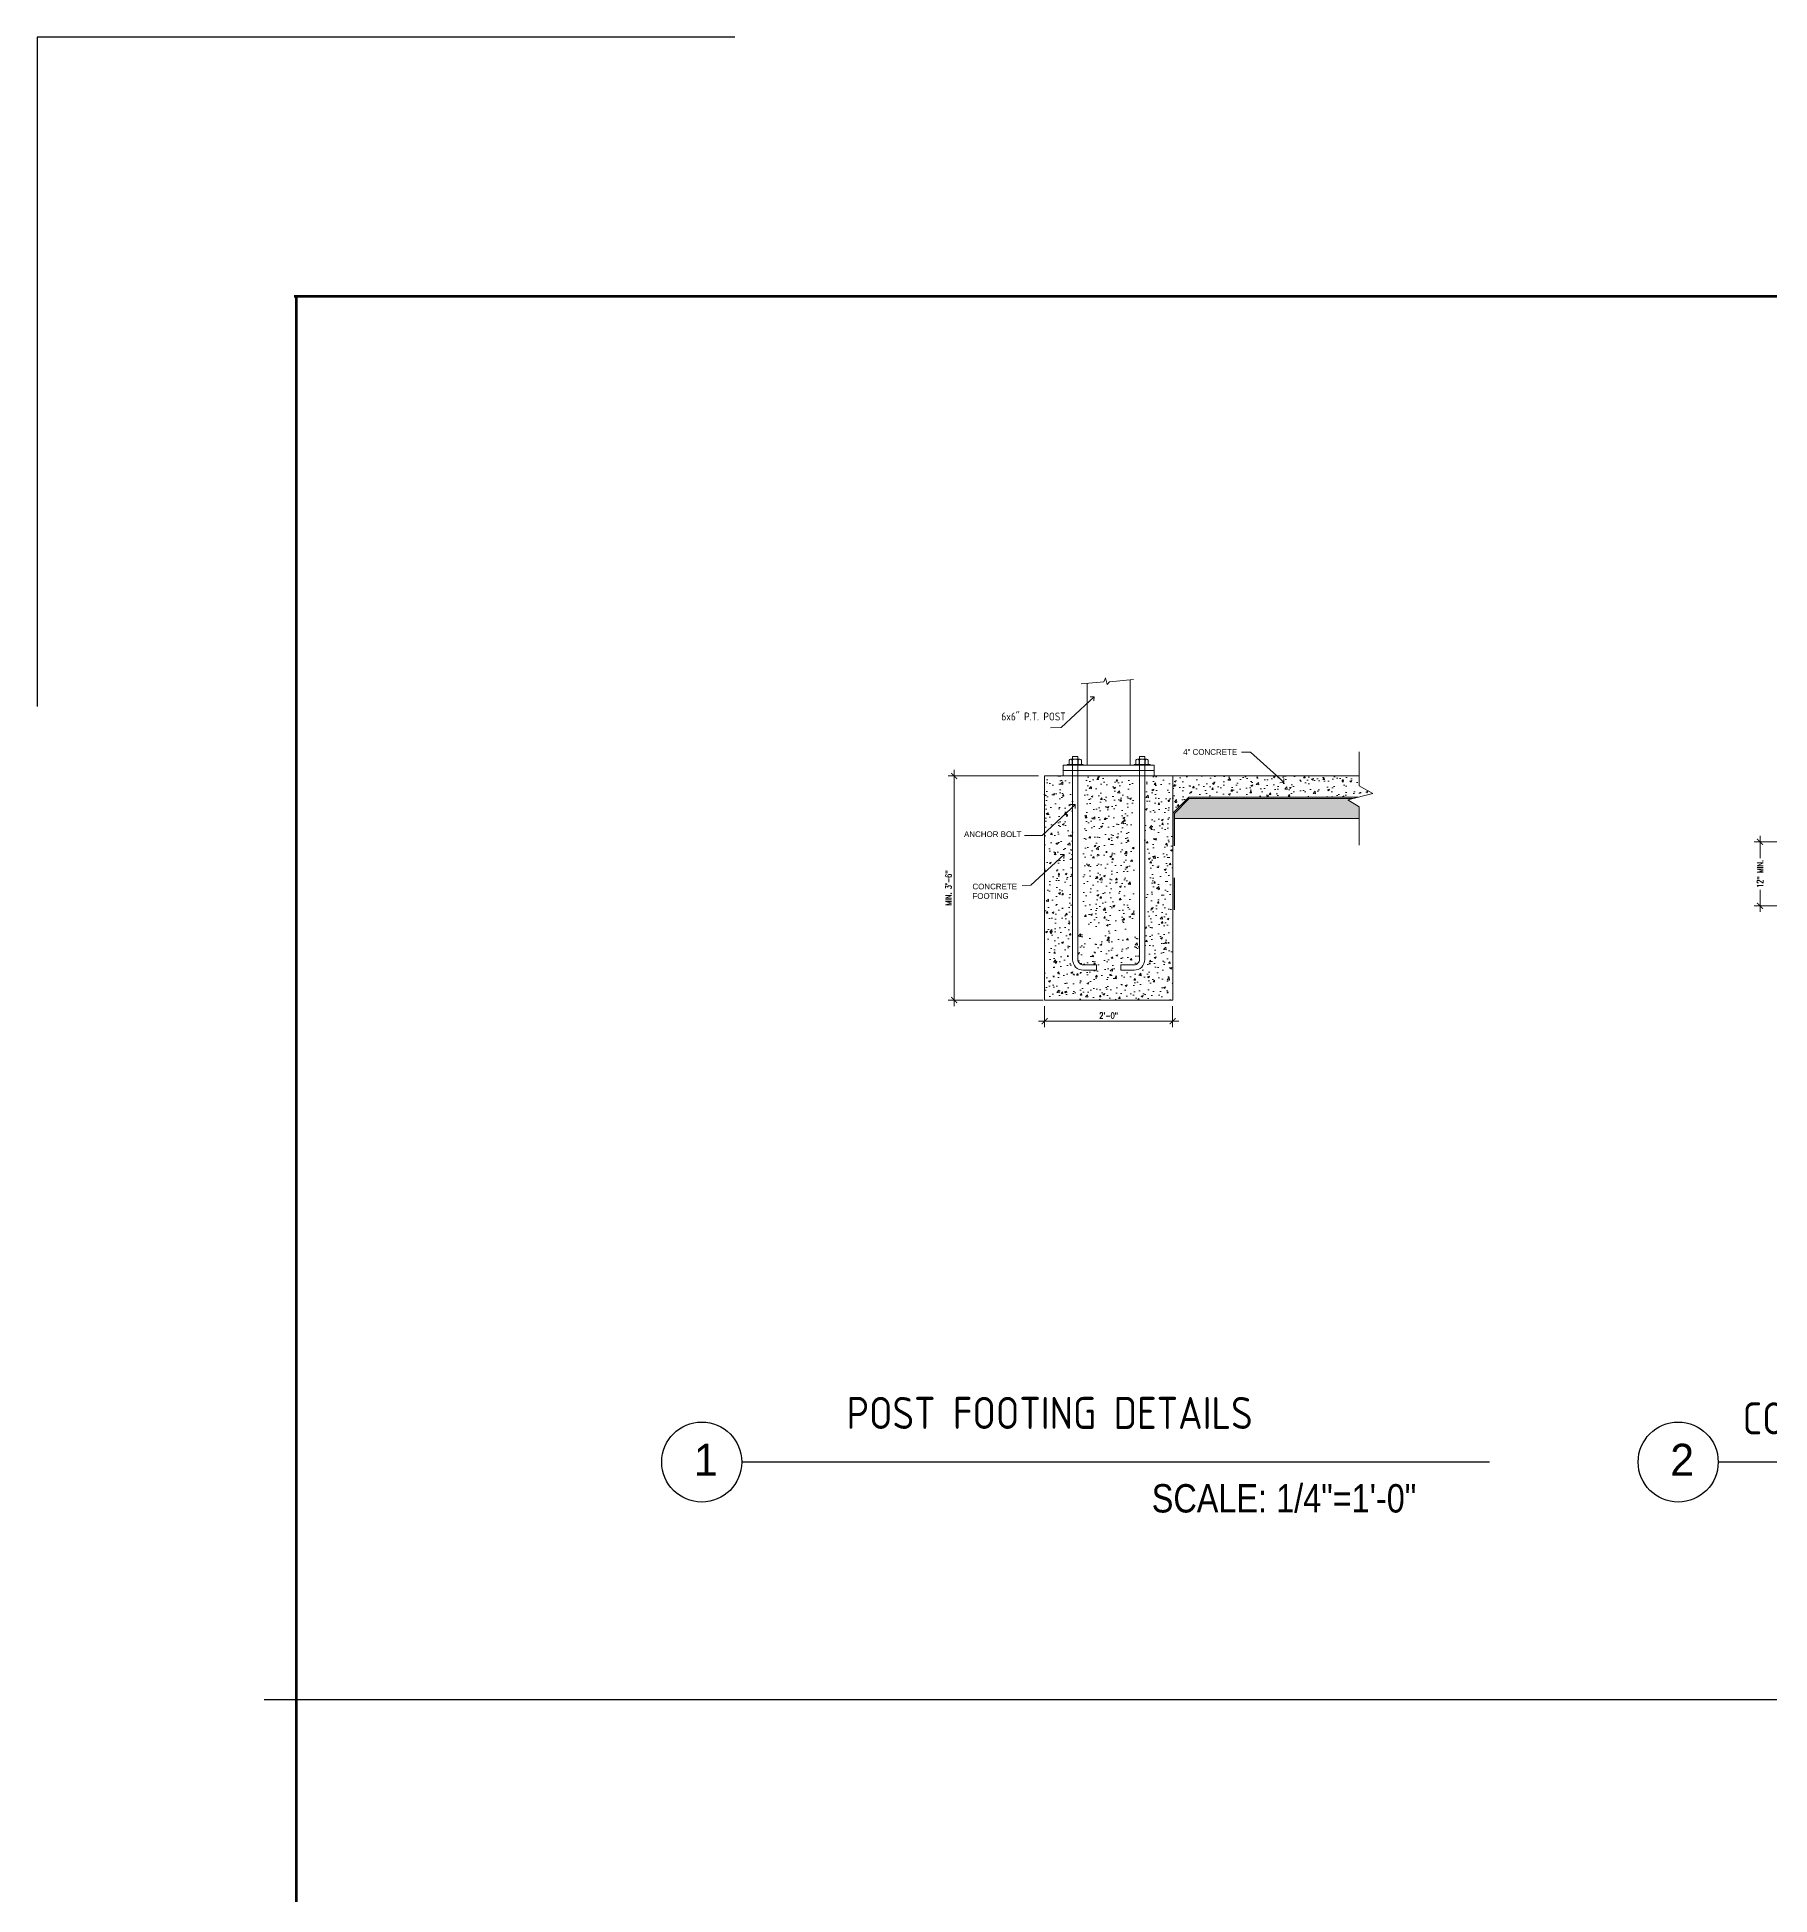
# Model space of a CAD drawing. Header units: inches. Extents: x 26998 to 46838, y -509 to 4343.
# Drawn here: x 30791.1 to 31116, y 2644.4 to 2992.7 of the extents above; entities that cross this region are included whole.
import ezdxf

# ---------------------------------------------------------------- set-up
doc = ezdxf.new("R2010")
doc.units = ezdxf.units.IN
doc.header["$LTSCALE"] = 0.5
doc.header["$MEASUREMENT"] = 0
doc.linetypes.add('ALPINE_DASHED_1', pattern=[24, 12, -12])
doc.layers.get('Defpoints').update_dxf_attribs({"color": 140})
for name, color, linetype, lineweight in [('a-sect-pen1', 1, 'Continuous', 9), ('a-sect-pen2', 2, 'Continuous', 9), ('a-sect-pen4', 4, 'Continuous', 9), ('a-sect-pen5', 5, 'Continuous', 9), ('Dimensions', 7, 'Continuous', 0), ('HATCH', 24, 'Continuous', 9), ('main', 6, 'Continuous', 13), ('MONOLITHIC_footing', 5, 'ALPINE_DASHED_1', 25), ('PDF2_0', 7, 'Continuous', 9), ('PDF2_Text', 7, 'Continuous', 9)]:
    doc.layers.add(name, color=color, linetype=linetype, lineweight=lineweight)
for name, color, linetype in [('PDF2_S302$17x11$A-SYMBOLS', 7, 'Continuous'), ('PDF2_S302$17x11$S-SYMBOLS', 7, 'Continuous'), ('SEC', 7, 'Continuous'), ('TITLE', 7, 'Continuous'), ('Title Block', 7, 'Continuous')]:
    doc.layers.add(name, color=color, linetype=linetype)
doc.styles.add('ARCHSTYL', font='archstyl.shx', dxfattribs={"height": 5})
doc.styles.add('BOLD', font='')
doc.styles.add('HS-DESIGN-TTLB', font='GOTHIC.TTF')
doc.styles.add('PDF Arial', font='arial.ttf')
doc.styles.get("Standard").update_dxf_attribs({"font": 'romans.shx', "width": 0.75})
doc.styles.get('BOLD').set_extended_font_data('Futura Lt BT')
doc.dimstyles.new('dims_12', dxfattribs={"dimscale": 12, "dimtxt": 0.09375, "dimasz": 0.09375, "dimexe": 0.09375, "dimexo": 0.09375, "dimgap": 0.03125, "dimtad": 1, "dimdec": 6, "dimrnd": 0.125, "dimzin": 15, "dimdsep": 46, "dimlunit": 4, "dimtxsty": 'Standard', "dimblk": 'ARCHTICK', "dimblk1": 'ARCHTICK', "dimblk2": 'ARCHTICK', "dimcen": 0.09375, "dimdle": 0.09375, "dimclrd": 1, "dimclre": 1, "dimclrt": 3, "dimaunit": 1, "dimadec": 0, "dimazin": 0, "dimtfac": 0.7, "dimtdec": 6, "dimtmove": 2, "dimatfit": 2, "dimfxl": 1, "dimtvp": 1.166667, "dimfrac": 2, "dimtolj": 1, "dimtzin": 15, "dimlwd": -1, "dimlwe": -1, "dimarcsym": 0})
pattern_1 = [(50, (36740.4254, 5114.515), (3.5863009, -0.3137607), [0.375, -4.125]), (355, (36740.4254, 5114.515), (-0.6937567, 3.7609607), [0.3, -3.3]), (100.451444, (36740.7243, 5114.489), (2.8925442, 3.4472), [0.318701, -3.5057106]), (46.1842, (36740.4254, 5115.515), (5.3362067, -0.8275964), [0.5625, -6.1875]), (96.63564, (36740.87, 5115.446), (4.6733097, 4.870593), [0.4780517, -5.258569]), (351.18416, (36740.4254, 5115.515), (4.6733097, 4.870593), [0.45, -4.95]), (21, (36740.9254, 5115.265), (2.9845353, -2.0130945), [0.375, -4.125]), (326, (36740.9254, 5115.265), (1.2165767, 3.6257502), [0.3, -3.3]), (71.451445, (36741.174, 5115.0972), (4.2011119, 1.6126558), [0.318701, -3.5057106]), (37.5, (36740.4254, 5114.515), (0.06079928, 1.66446927), [0, -3.26, 0, -3.35, 0, -3.3125]), (7.5, (36740.4254, 5114.515), (1.3153477, 1.97205856), [0, -1.91, 0, -3.185, 0, -1.2625]), (327.5, (36739.3104, 5114.515), (2.66911218, -0.11277436), [0, -1.25, 0, -3.9, 0, -5.175]), (317.5, (36738.8104, 5114.515), (2.91593085, 0.5005249), [0, -1.625, 0, -2.59, 0, -3.675])]

# ---------------------------------------------------------------- blocks, each defined once
blk = doc.blocks.new('_ArchTick')
at = {"color": 0, "linetype": 'ByBlock', "const_width": 0.15}
blk.add_lwpolyline([(-0.5, -0.5), (0.5, 0.5)], dxfattribs=at)
blk = doc.blocks.new('*D1156')
at = {"layer": 'Defpoints', "color": 0, "transparency": 16777216}
for p in [(31130.35, 2841.81), (31114.12, 2829.81), (31130.38, 2829.81)]:
    blk.add_point(p, dxfattribs=at)
at = {"layer": 'Dimensions', "color": 1, "transparency": 16777216}
for p, q in [((31129.23, 2841.81), (31113, 2841.81)), ((31114.12, 2842.93), (31114.12, 2838.78)), ((31114.12, 2828.68), (31114.12, 2832.84)), ((31129.25, 2829.81), (31113, 2829.81))]:
    blk.add_line(p, q, dxfattribs=at)
at = {"layer": 'Dimensions', "color": 1, "transparency": 16777216, "xscale": 1.125, "yscale": 1.125, "zscale": 1.125}
for p, rotation in [((31114.12, 2841.81), 90), ((31114.12, 2829.81), 270)]:
    blk.add_blockref('_ArchTick', p, dxfattribs=dict(at, rotation=rotation))
at = {"layer": 'Dimensions', "color": 3, "transparency": 16777216, "insert": (31114.12, 2835.81), "char_height": 1.125, "attachment_point": 5, "rotation": 90}
blk.add_mtext('\\A1;12" MIN.', dxfattribs=at)
blk = doc.blocks.new('*D1015')
at = {"layer": 'Defpoints', "color": 0, "transparency": 16777216}
for p in [(30963.05, 2854.17, 0), (30980.01, 2854.17), (30980.87, 2812.17)]:
    blk.add_point(p, dxfattribs=at)
at = {"layer": 'Dimensions', "color": 1, "transparency": 16777216}
for p, q in [((30978.89, 2854.17, 0), (30961.92, 2854.17, 0)), ((30963.05, 2811.05, 0), (30963.05, 2855.3, 0)), ((30979.75, 2812.17, 0), (30961.92, 2812.17, 0))]:
    blk.add_line(p, q, dxfattribs=at)
at = {"layer": 'Dimensions', "color": 1, "transparency": 16777216, "xscale": 1.125, "yscale": 1.125, "zscale": 1.125}
for p, rotation in [((30963.05, 2854.17, 0), 90), ((30963.05, 2812.17, 0), 270)]:
    blk.add_blockref('_ArchTick', p, dxfattribs=dict(at, rotation=rotation))
at = {"layer": 'Dimensions', "color": 3, "transparency": 16777216, "insert": (30962, 2833.17, 0), "char_height": 1.125, "attachment_point": 5, "rotation": 90}
blk.add_mtext('\\A1;MIN. 3\'-6"', dxfattribs=at)
blk = doc.blocks.new('*D1159')
at = {"layer": 'Defpoints', "color": 0, "transparency": 16777216}
for p in [(30980.01, 2812.17), (31004.01, 2812.17), (30980.01, 2808.22)]:
    blk.add_point(p, dxfattribs=at)
at = {"layer": 'Dimensions', "color": 1, "transparency": 16777216}
for p, q in [((30980.01, 2811.05), (30980.01, 2807.09)), ((31004.01, 2811.05), (31004.01, 2807.09)), ((31005.14, 2808.22), (30978.89, 2808.22))]:
    blk.add_line(p, q, dxfattribs=at)
at = {"layer": 'Dimensions', "color": 1, "transparency": 16777216, "xscale": 1.125, "yscale": 1.125, "zscale": 1.125, "rotation": 180}
blk.add_blockref('_ArchTick', (30980.01, 2808.22), dxfattribs=at)
at = {"layer": 'Dimensions', "color": 1, "transparency": 16777216, "xscale": 1.125, "yscale": 1.125, "zscale": 1.125}
blk.add_blockref('_ArchTick', (31004.01, 2808.22), dxfattribs=at)
at = {"layer": 'Dimensions', "color": 3, "transparency": 16777216, "insert": (30992.01, 2809.26), "char_height": 1.125, "attachment_point": 5}
blk.add_mtext('\\A1;2\'-0"', dxfattribs=at)

msp = doc.modelspace()

# ---------------------------------------------------------------- hatches: boundary and pattern name
at = {"layer": 'HATCH'}
h = msp.add_hatch(dxfattribs=at)
h.set_pattern_fill('AR-CONC', color=256, scale=0.5, angle=359.999999999, style=0)
h.set_pattern_definition(pattern_1)
edge = h.paths.add_edge_path()
edge.add_line((30986.2408561, 2825.4238491), (30986.2408562, 2819.7745536))
edge.add_arc((30987.2408562, 2819.7745536), 1, 180.000001171, 270)
edge.add_line((30987.2408562, 2818.7745536), (30989.7408562, 2818.7745536))
edge.add_line((30989.7408562, 2818.7745536), (30989.7408562, 2817.7745536))
edge.add_line((30989.7408562, 2817.7745536), (30987.2408562, 2817.7745536))
edge.add_arc((30987.2408562, 2819.7745536), 2, 180.000001207, 270.000000036, ccw=False)
edge.add_line((30985.2408562, 2819.7745535), (30985.2408555, 2854.172127))
edge.add_line((30985.2408555, 2854.172127), (30980.0132519, 2854.172127))
edge.add_line((30980.0132519, 2854.172127), (30980.0132519, 2812.172127))
edge.add_line((30980.0132519, 2812.172127), (31004.0132519, 2812.172127))
edge.add_line((31004.0132519, 2812.172127), (31004.0132519, 2854.172127))
edge.add_line((31004.0132519, 2854.172127), (30998.7856484, 2854.172127))
edge.add_line((30998.7856484, 2854.172127), (30998.7856476, 2819.7745535))
edge.add_arc((30996.7856476, 2819.7745536), 2, 269.999999964, 359.999998793, ccw=False)
edge.add_line((30996.7856476, 2817.7745536), (30994.2856476, 2817.7745536))
edge.add_line((30994.2856476, 2817.7745536), (30994.2856476, 2818.7745536))
edge.add_line((30994.2856476, 2818.7745536), (30996.7856476, 2818.7745536))
edge.add_arc((30996.7856476, 2819.7745536), 1, 269.999999982, 359.999998811)
edge.add_line((30997.7856476, 2819.7745536), (30997.7856478, 2825.4238491))
edge.add_arc((30994.7473146, 2827.1931277), 3.5159373, 270, 329.786951413, ccw=False)
edge.add_line((30994.7473146, 2823.6771904), (30992.7632519, 2823.6771904))
edge.add_line((30992.7632519, 2823.6771904), (30992.7632519, 2825.1771904))
edge.add_line((30992.7632519, 2825.1771904), (30994.4659831, 2825.1771904))
edge.add_arc((30994.4659831, 2827.4744592), 2.2972688, 270, 360)
edge.add_line((30996.7632519, 2827.4744592), (30996.7632519, 2854.172127))
edge.add_line((30996.7632519, 2854.172127), (30987.2632519, 2854.172127))
edge.add_line((30987.2632519, 2854.172127), (30987.2632519, 2827.4744592))
edge.add_arc((30989.5605207, 2827.4744592), 2.2972688, 180, 270)
edge.add_line((30989.5605207, 2825.1771904), (30991.2632519, 2825.1771904))
edge.add_line((30991.2632519, 2825.1771904), (30991.2632519, 2823.6771904))
edge.add_line((30991.2632519, 2823.6771904), (30989.2791892, 2823.6771904))
edge.add_arc((30989.2791892, 2827.1931277), 3.5159373, 210.213048587, 270, ccw=False)
h = msp.add_hatch(dxfattribs=at)
h.set_pattern_fill('AR-CONC', color=256, scale=0.5, angle=359.999999999, style=0)
h.set_pattern_definition(pattern_1)
h.paths.add_polyline_path([(31004.0132519, 2854.172127), (31004.0132519, 2847.1734968), (31007.0118821, 2850.172127), (31038.7391785, 2850.172127), (31041.5158318, 2850.8884782), (31038.9439927, 2852.3172777), (31038.9439927, 2854.172127)])
h = msp.add_hatch(dxfattribs=at)
h.set_pattern_fill('GRAVEL', color=256, scale=2, style=0)
h.set_pattern_definition([(228.0127875, (36741.86543, 5116.51498), (-16, -18), [0.269072, -26.6381761]), (184.9697407, (36741.68543, 5116.314976), (24, 2), [0.461736, -45.7118495]), (132.510447, (36741.22543, 5116.27498), (20, -22), [0.325576, -32.2320652]), (267.273689, (36740.44543, 5115.77498), (2, 40), [0.420476, -41.6271161]), (292.8336542, (36740.42543, 5115.35498), (-10, 24), [0.41231, -40.81874626]), (357.273689, (36740.58543, 5114.97498), (-40, 2), [0.420476, -41.6271161]), (37.6942405, (36741.00543, 5114.954976), (-26, -20), [0.556058, -55.0496971]), (72.2553284, (36741.44543, 5115.294976), (14, 44), [0.524976, -51.972643]), (121.4295656, (36741.60543, 5115.79498), (-16, 26), [0.4219, -41.7681462]), (175.2363583, (36741.38543, 5116.15498), (22, -2), [0.481664, -23.60152516]), (222.3974378, (36740.90543, 5116.194976), (-24, -22), [0.622896, -61.66675]), (138.814075, (36742.42543, 5115.75498), (-14, 12), [0.212602, -21.0476896]), (171.4692344, (36742.26543, 5115.89498), (26, -4), [0.404474, -40.04302283]), (225, (36741.8654, 5115.955), (-2e-16, -2), [0.282842, -2.5455851]), (203.1985905, (36741.72543, 5116.19498), (10, 4), [0.152316, -15.0792302]), (291.8014095, (36741.58543, 5116.13498), (-2, 6), [0.215406, -10.5549236]), (30.9637565, (36741.66543, 5115.93498), (6, 4), [0.349858, -11.3120458]), (161.565051, (36741.9654, 5116.115), (4, -2), [0.252982, -6.0715733]), (16.3895403, (36740.42543, 5116.13498), (20, 6), [0.3544, -35.0856903]), (70.346176, (36740.76543, 5116.23498), (-8, -22), [0.297322, -29.4348155]), (293.1985905, (36741.96543, 5116.51498), (-4, 10), [0.30463, -14.9269162]), (343.6104597, (36742.08543, 5116.23498), (-20, 6), [0.3544, -35.0856903]), (339.4439548, (36740.42543, 5114.89498), (-10, 4), [0.34176, -16.7462475]), (294.7751406, (36740.74543, 5114.77498), (-10, 22), [0.286356, -28.3492861]), (66.8014095, (36741.98543, 5114.51498), (4, 10), [0.30463, -14.9269162]), (17.3540246, (36742.10543, 5114.79498), (-26, -8), [0.335262, -33.1908472]), (69.4439548, (36741.00543, 5114.51498), (-4, -10), [0.17088, -16.9171275]), (101.3099325, (36741.86543, 5114.51498), (-2, 8), [0.10198, -10.096059]), (165.9637565, (36741.84543, 5114.61498), (6, -2), [0.41231, -7.83390125]), (186.009006, (36741.44543, 5114.71498), (20, 2), [0.3821, -37.82784635]), (303.690068, (36741.66543, 5115.755), (-2, 4), [0.288444, -6.92265855]), (353.1572266, (36741.82543, 5115.514976), (34, -4), [0.503588, -49.85512525]), (60.945396, (36742.32543, 5115.45498), (-8, -14), [0.205912, -20.3853483]), (90, (36742.4254, 5115.635), (-2, 2), [0.12, -1.88]), (120.2564372, (36741.40543, 5114.77498), (8, -14), [0.277848, -27.50704]), (48.0127875, (36741.26543, 5115.01498), (16, 18), [0.538144, -26.3691041]), (0, (36741.6254, 5115.415), (2, 2), [0.52, -1.48]), (325.3048465, (36742.14543, 5115.41498), (20, -14), [0.316228, -31.3065486]), (254.054604, (36742.40543, 5115.23498), (-2, -8), [0.291204, -14.2690158]), (207.6459754, (36742.32543, 5114.954976), (-38, -20), [0.47413, -46.93894836]), (175.4260787, (36741.90543, 5114.734976), (-26, 2), [0.501598, -49.6581468])])
h.paths.add_polyline_path([(31038.9439927, 2846.172127), (31038.9439927, 2848.390725), (31036.5161602, 2849.922127), (31007.1154355, 2849.922127), (31004.2632519, 2847.0699434), (31004.2632519, 2846.172127)])

# ---------------------------------------------------------------- linework, layer by layer
msp.add_line((30833.7104751, 2681.0369312), (31407.1745781, 2681.0369312))
msp.add_lwpolyline([(30839.3128283, 2944.0852231, 0.5, 0.5, 0), (32334.372063, 2944.0852231, 0, 0, 0), (32334.372063, 1817.6360016, 0.5, 0.5, 0), (30839.3128283, 1817.6360016, 0.5, 0.5, 0)], format="xyseb")
at = {"const_width": 0.5}
msp.add_lwpolyline([(30839.7128283, 1817.6360016), (30839.7128283, 2944.0852231)], dxfattribs=at)
msp.add_lwpolyline([(30839.7128283, 1817.6360016), (30839.7128283, 2944.0852231)], dxfattribs=at)
at = {"layer": 'a-sect-pen1'}
for p, q in [((30986.2408554, 2857.797127), (30985.2408554, 2857.797127)), ((30985.2408554, 2857.797127), (30985.2408554, 2857.297127)), ((30986.2408554, 2857.797127), (30986.2408554, 2857.297127)), ((30997.7856484, 2857.797127), (30998.7856484, 2857.797127)), ((30997.7856484, 2857.797127), (30997.7856484, 2857.297127)), ((30998.7856484, 2857.797127), (30998.7856484, 2857.297127)), ((31007.1154362, 2849.9221276), (31004.2632519, 2847.0699434)), ((31007.1154355, 2849.922127, 0.0001077), (31037.7701519, 2849.922127, 0.0001077))]:
    msp.add_line(p, q, dxfattribs=at)
for points in [[(30986.2408554, 2857.297127), (30986.2408562, 2819.7745536, 0.4142135624), (30987.2408562, 2818.7745536), (30989.7408562, 2818.7745536), (30989.7408562, 2817.7745536), (30987.2408562, 2817.7745536, -0.4142135624), (30985.2408562, 2819.7745536), (30985.2408554, 2857.297127)], [(30997.7856484, 2857.297127), (30997.7856476, 2819.7745536, -0.4142135624), (30996.7856476, 2818.7745536), (30994.2856476, 2818.7745536), (30994.2856476, 2817.7745536), (30996.7856476, 2817.7745536, 0.4142135624), (30998.7856476, 2819.7745536), (30998.7856484, 2857.297127)]]:
    msp.add_lwpolyline(points, format="xyb", dxfattribs=at)
msp.add_arc((30998.2856484, 2856.2620154), 1.0351116, 56.098543741, 123.901456259, dxfattribs=at)
at = {"layer": 'a-sect-pen2'}
for p, q in [((30984.2201295, 2856.297127), (30987.2615813, 2856.297127)), ((30984.2201295, 2856.297127), (30984.2201295, 2856.172127)), ((30984.5861549, 2857.1211561), (30984.5861549, 2856.297127)), ((30986.6068808, 2857.297127), (30984.87483, 2857.297127)), ((30985.1635051, 2857.1211561), (30985.1635051, 2856.297127)), ((30986.3182057, 2857.1211561), (30986.3182057, 2856.297127)), ((30986.8955559, 2857.1211561), (30986.8955559, 2856.297127)), ((30987.2615813, 2856.297127), (30987.2615813, 2856.172127)), ((30999.8063744, 2856.297127), (30996.7649225, 2856.297127)), ((30996.7649225, 2856.297127), (30996.7649225, 2856.172127)), ((30997.1309479, 2857.1211561), (30997.1309479, 2856.297127)), ((30997.419623, 2857.297127), (30999.1516738, 2857.297127)), ((30997.7082981, 2857.1211561), (30997.7082981, 2856.297127)), ((30998.8629987, 2857.1211561), (30998.8629987, 2856.297127)), ((30999.440349, 2857.1211561), (30999.440349, 2856.297127)), ((30999.8063744, 2856.297127), (30999.8063744, 2856.172127))]:
    msp.add_line(p, q, dxfattribs=at)
for centre, radius, start, end in [((30984.87483, 2856.97236), 0.324767, 27.268602206, 152.731397794), ((30985.7408554, 2856.2620154), 1.0351116, 56.098543741, 123.901456259), ((30986.6068808, 2856.97236), 0.324767, 27.268602206, 152.731397794), ((30997.419623, 2856.97236), 0.324767, 27.268602206, 152.731397794), ((30999.1516738, 2856.97236), 0.324767, 27.268602206, 152.731397794)]:
    msp.add_arc(centre, radius, start, end, dxfattribs=at)
at = {"layer": 'a-sect-pen4'}
for p, q in [((30992.0132519, 2854.172127, 0.0001077), (31038.9439927, 2854.172127, 0.0001077)), ((31007.0118828, 2850.1721276), (31004.0132519, 2847.1734968)), ((31007.0118821, 2850.172127, 0.0001077), (31038.7391785, 2850.172127, 0.0001077))]:
    msp.add_line(p, q, dxfattribs=at)
at = {"layer": 'a-sect-pen5'}
msp.add_line((31038.9439927, 2846.172127, 0.0001077), (31004.2632519, 2846.172127, 0.0001077), dxfattribs=at)
at = {"layer": 'main', "ltscale": 10}
for p, q in [((30988.0132519, 2856.172127), (30988.0132519, 2871.5669508)), ((30988.0132519, 2856.172127), (30988.0132519, 2871.5669508)), ((30996.0132519, 2856.172127), (30996.0132519, 2872.1719201)), ((30980.0132519, 2854.172127), (31004.0132519, 2854.172127)), ((30980.0132519, 2812.172127), (30980.0132519, 2854.172127)), ((31004.0132519, 2854.172127), (31004.0132519, 2812.172127)), ((31004.0132519, 2812.172127), (30980.0132519, 2812.172127))]:
    msp.add_line(p, q, dxfattribs=at)
for points in [[(30983.5132519, 2856.172127), (31000.5132519, 2856.172127), (31000.5132519, 2855.172127), (30983.5132519, 2855.172127), (30983.5132519, 2856.172127)], [(30983.5132519, 2855.172127), (31000.5132519, 2855.172127), (31000.5132519, 2854.172127), (30983.5132519, 2854.172127), (30983.5132519, 2855.172127)]]:
    msp.add_lwpolyline(points, dxfattribs=at)
at = {"layer": 'MONOLITHIC_footing'}
msp.add_line((31004.2632519, 2847.0699434), (31004.2632519, 2828.426016), dxfattribs=at)
at = {"layer": 'PDF2_0', "lineweight": 5}
for points in [[(30989.281846, 2868.9946063), (30988.4986522, 2868.264331), (30983.0797978, 2863.2370735), (30981.0900622, 2863.2264898)], [(30988.5304033, 2869.0263574), (30989.281846, 2868.9946063), (30989.2606786, 2868.2431636)], [(31024.8654366, 2852.953672), (31024.0761801, 2853.6773907), (31018.6155906, 2858.6592843), (31016.9419441, 2858.6523057)], [(31024.1142848, 2852.9156556), (31024.8654366, 2852.953672), (31024.8380035, 2853.7049121)], [(30985.7514387, 2848.796626), (30984.9682449, 2848.0663507), (30979.5493905, 2843.0390932), (30976.2228156, 2843.0321147)], [(30984.999996, 2848.8283771), (30985.7514387, 2848.796626), (30985.7302713, 2848.0451833)], [(30983.6441039, 2839.4307884), (30982.8609101, 2838.7005131), (30977.4420557, 2833.6732556), (30975.7684092, 2833.666277)], [(30982.8926612, 2839.4625395), (30983.6441039, 2839.4307884), (30983.6229365, 2838.6793457)]]:
    msp.add_lwpolyline(points, dxfattribs=at)
at = {"layer": 'PDF2_S302$17x11$A-SYMBOLS', "lineweight": 9}
msp.add_lwpolyline([(31038.9439927, 2841.193809), (31038.9439927, 2848.390725), (31036.8801712, 2849.6925201), (31041.5158318, 2850.8884782), (31038.9439927, 2852.3172777), (31038.9439927, 2858.6674977)], dxfattribs=at)
at = {"layer": 'PDF2_S302$17x11$S-SYMBOLS', "lineweight": 9}
msp.add_lwpolyline([(30986.8352052, 2871.4740999), (30991.1321874, 2871.8127783), (30991.4073636, 2872.564221), (30991.746042, 2871.3365118), (30992.1482226, 2871.8445294), (30996.6462951, 2872.2255426)], dxfattribs=at)
at = {"layer": 'SEC', "color": 7}
for centre in [(30915.7293055, 2725.5702733), (31098.7818919, 2725.5702733)]:
    msp.add_circle(centre, 7.5, dxfattribs=at)
at = {"layer": 'TITLE'}
for p, q in [((30923.263823, 2725.6182905), (31063.4040904, 2725.6182905)), ((31106.3164094, 2725.6182905), (31246.4566767, 2725.6182905))]:
    msp.add_line(p, q, dxfattribs=at)
at = {"layer": 'Title Block'}
for p, q in [((30921.9394533, 2992.6621831), (30791.1358683, 2992.6621831)), ((30921.9394533, 2992.6621831), (30791.1358683, 2992.6621831)), ((30921.9394533, 2992.6621831), (30791.1358683, 2992.6621831)), ((30921.9394533, 2992.6621831), (30791.1358683, 2992.6621831)), ((30921.9394533, 2992.6621831), (30791.1358683, 2992.6621831)), ((30921.9394533, 2992.6621831), (30791.1358683, 2992.6621831)), ((30791.1358683, 2992.6621831), (30791.1358683, 2867.1717031)), ((30791.1358683, 2992.6621831), (30791.1358683, 2867.1717031)), ((30791.1358683, 2992.6621831), (30791.1358683, 2867.1717031)), ((30791.1358683, 2992.6621831), (30791.1358683, 2867.1717031)), ((30921.9394533, 2992.6621831), (30791.1358683, 2992.6621831)), ((30921.9394533, 2992.6621831), (30791.1358683, 2992.6621831)), ((30921.9394533, 2992.6621831), (30791.1358683, 2992.6621831)), ((30921.9394533, 2992.6621831), (30791.1358683, 2992.6621831)), ((30921.9394533, 2992.6621831), (30791.1358683, 2992.6621831)), ((30921.9394533, 2992.6621831), (30791.1358683, 2992.6621831)), ((30791.1358683, 2992.6621831), (30791.1358683, 2867.1717031)), ((30791.1358683, 2992.6621831), (30791.1358683, 2867.1717031)), ((30791.1358683, 2992.6621831), (30791.1358683, 2867.1717031)), ((30791.1358683, 2992.6621831), (30791.1358683, 2867.1717031)), ((30839.7128283, 2944.0852231), (30839.7128283, 1817.6360016))]:
    msp.add_line(p, q, dxfattribs=at)

# ---------------------------------------------------------------- texts
at = {"attachment_point": 1, "style": 'ARCHSTYL'}
for s, insert, char_height, width in [('6x6" P.T. POST\\P', (30971.8883455, 2866.0703235), 1.5, 30.425648022), ('POST FOOTING DETAILS', (30942.8821061, 2737.7741642), 6, 106.743315143), ('CONCRETE FOOTING DETAILS\\P', (31110.855383, 2736.7537707), 6, 106.743315143)]:
    msp.add_mtext(s, dxfattribs=dict(at, insert=insert, char_height=char_height, width=width))
at = {"layer": 'PDF2_Text', "attachment_point": 7, "style": 'PDF Arial'}
for s, insert, char_height in [('4" CONCRETE ', (31005.9718558, 2858.1162214), 1.067151649), ('ANCHOR BOLT', (30964.8951266, 2842.7077742), 1.067151649), ('CONCRETE \\PFOOTING', (30966.4714465, 2831.1236355), 1.06715165)]:
    msp.add_mtext(s, dxfattribs=dict(at, insert=insert, char_height=char_height))
at = {"layer": 'TITLE', "char_height": 6, "attachment_point": 1, "style": 'BOLD'}
for s, insert in [('1', (30914.2461241, 2728.9907061)), ('2', (31097.2987105, 2728.9907061))]:
    msp.add_mtext(s, dxfattribs=dict(at, insert=insert))
at = {"layer": 'Title Block', "insert": (31000.0872417, 2721.4253967), "char_height": 5.3089344, "width": 109.407973897, "attachment_point": 1, "style": 'HS-DESIGN-TTLB'}
msp.add_mtext('{\\fArial Narrow|b0|i0|c0|p34;SCALE: 1/4"=1\'-0"}', dxfattribs=at)

# ---------------------------------------------------------------- dimensions: what is measured, and where the dimension line sits
at = {"layer": 'Dimensions'}
dim = msp.add_linear_dim(base=(30963.0490584, 2854.172127, 0), p1=(30980.8711892, 2812.172127), p2=(30980.0132519, 2854.172127), angle=90, text='MIN. <>', dimstyle='dims_12', dxfattribs=at)
dim.commit()
dim.dimension.update_dxf_attribs({"geometry": '*D1015', "text_midpoint": (30962.0044156, 2833.172127, 0)})
dim = msp.add_linear_dim(base=(31114.1219212, 2829.8095066), p1=(31130.3513078, 2841.8094781), p2=(31130.3774878, 2829.8095066), angle=90, text='12" MIN.', dimstyle='dims_12', dxfattribs=at)
dim.commit()
dim.dimension.update_dxf_attribs({"geometry": '*D1156', "text_midpoint": (31114.1219212, 2835.8094923), "dimtype": 160})
dim = msp.add_linear_dim(base=(30980.0132519, 2808.2185513), p1=(31004.0132519, 2812.172127), p2=(30980.0132519, 2812.172127), dimstyle='dims_12', dxfattribs=at)
dim.commit()
dim.dimension.update_dxf_attribs({"geometry": '*D1159', "text_midpoint": (30992.0132519, 2809.2631942)})

doc.saveas('drawing.dxf')
